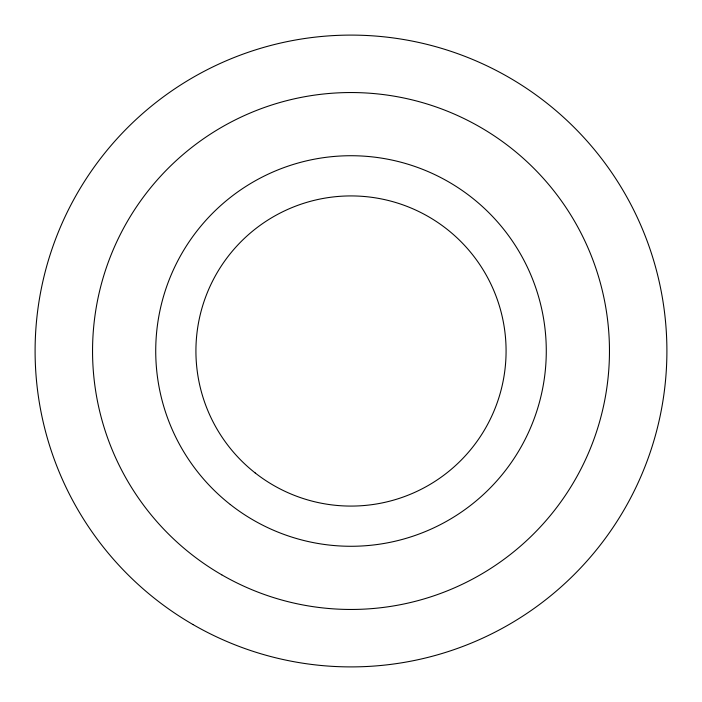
<?xml version="1.0" encoding="UTF-8"?>
<svg xmlns="http://www.w3.org/2000/svg" width="702" height="702" viewBox="0 0 702 702"><rect width="100%" height="100%" fill="white"/><g stroke="black" fill="none" stroke-linecap="round" stroke-linejoin="round"><path stroke-width="1.05" d="M221.771 574.833A258.468 258.468 0 0 0 609.468 351A258.468 258.468 0 0 0 221.771 127.167A258.468 258.468 0 0 0 221.771 574.833M230.282 504.501A195.288 195.288 0 0 0 544.296 378.79A195.288 195.288 0 0 0 278.422 169.708A195.288 195.288 0 0 0 230.282 504.501M193.05 624.578A315.9 315.9 0 0 0 666.9 351A315.9 315.9 0 0 0 193.05 77.422A315.9 315.9 0 0 0 193.05 624.578M255.133 472.902A155.081 155.081 0 0 0 504.501 373.069A155.081 155.081 0 0 0 293.366 207.029A155.081 155.081 0 0 0 255.133 472.902"/></g></svg>
